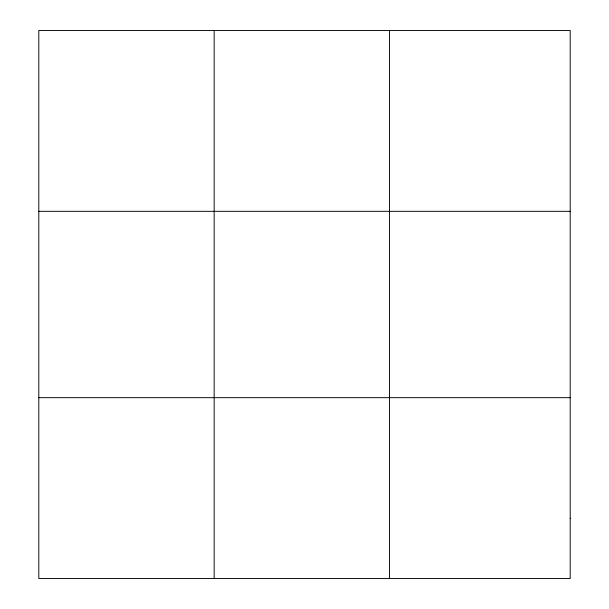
<?xml version="1.0" encoding="UTF-8"?>
<svg xmlns="http://www.w3.org/2000/svg" width="609" height="609" viewBox="0 0 609 609"><rect width="100%" height="100%" fill="white"/><g stroke="black" fill="none" stroke-linecap="round" stroke-linejoin="round"><path stroke-width="0.91" d="M214.162 30.45L214.162 578.55M389.524 30.45L389.524 578.55M38.801 211.323L570.199 211.323M38.801 397.677L570.199 397.677M570.199 518.259L570.199 578.55L38.801 578.55L38.801 30.45L570.199 30.45L570.199 518.259"/></g></svg>
